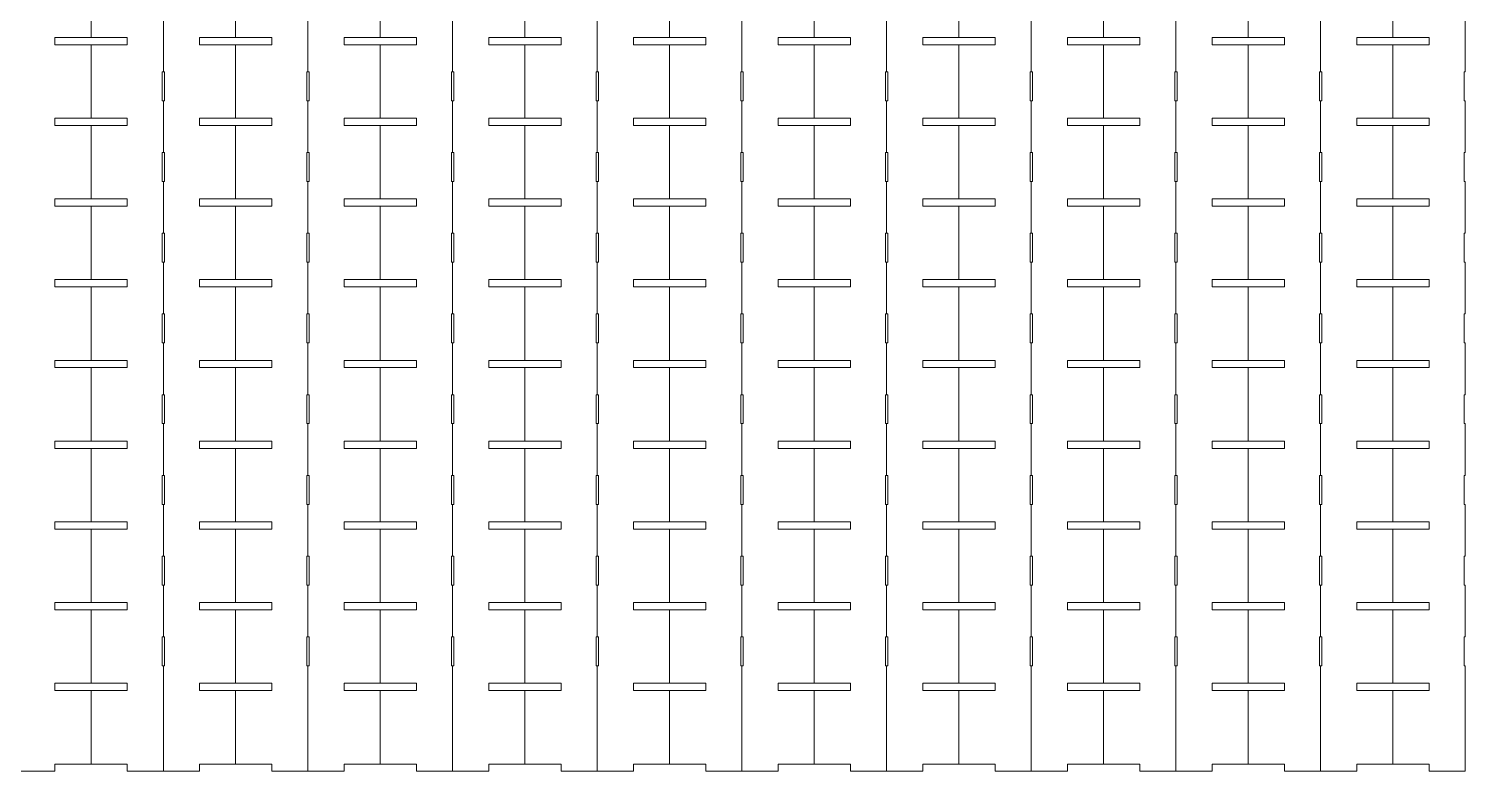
# Model space of a CAD drawing. Header units: millimetres. Extents: x 530 to 1730, y -624 to 12.
# Drawn here: x 1134 to 1730, y -624 to -316 of the extents above; entities that cross this region are included whole.
import ezdxf

# ---------------------------------------------------------------- set-up
doc = ezdxf.new("R2010")
doc.units = ezdxf.units.MM

msp = doc.modelspace()

# ---------------------------------------------------------------- linework, layer by layer
at = {"color": 7, "linetype": 'Continuous', "lineweight": 15}
for p, q in [((1159.71, -319.82), (1159.71, -289.32)), ((1219.71, -319.82), (1219.71, -289.32)), ((1279.71, -319.82), (1279.71, -289.32)), ((1339.71, -319.82), (1339.71, -289.32)), ((1399.71, -319.82), (1399.71, -289.32)), ((1459.71, -319.82), (1459.71, -289.32)), ((1519.71, -319.82), (1519.71, -289.32)), ((1579.71, -319.82), (1579.71, -289.32)), ((1639.71, -319.82), (1639.71, -289.32)), ((1699.71, -319.82), (1699.71, -289.32)), ((1189.71, -334.07), (1189.71, -312.57)), ((1249.71, -312.57), (1249.71, -334.07)), ((1309.71, -312.57), (1309.71, -334.07)), ((1369.71, -312.57), (1369.71, -334.07)), ((1429.71, -334.07), (1429.71, -312.57)), ((1489.71, -312.57), (1489.71, -334.07)), ((1549.71, -334.07), (1549.71, -312.57)), ((1609.71, -312.57), (1609.71, -334.07)), ((1669.71, -334.07), (1669.71, -312.57)), ((1729.71, -312.57), (1729.71, -334.07)), ((1144.71, -322.82), (1144.71, -319.82)), ((1144.71, -319.82), (1174.71, -319.82)), ((1174.71, -319.82), (1174.71, -322.82)), ((1204.71, -319.82), (1204.71, -322.82)), ((1234.71, -319.82), (1204.71, -319.82)), ((1234.71, -322.82), (1234.71, -319.82)), ((1264.71, -322.82), (1264.71, -319.82)), ((1294.71, -319.82), (1264.71, -319.82)), ((1294.71, -322.82), (1294.71, -319.82)), ((1324.71, -322.82), (1324.71, -319.82)), ((1324.71, -319.82), (1354.71, -319.82)), ((1354.71, -322.82), (1354.71, -319.82)), ((1384.71, -322.82), (1384.71, -319.82)), ((1384.71, -319.82), (1414.71, -319.82)), ((1414.71, -319.82), (1414.71, -322.82)), ((1444.71, -319.82), (1444.71, -322.82)), ((1474.71, -319.82), (1444.71, -319.82)), ((1474.71, -322.82), (1474.71, -319.82)), ((1504.71, -322.82), (1504.71, -319.82)), ((1504.71, -319.82), (1534.71, -319.82)), ((1534.71, -319.82), (1534.71, -322.82)), ((1564.71, -319.82), (1564.71, -322.82)), ((1594.71, -319.82), (1564.71, -319.82)), ((1594.71, -322.82), (1594.71, -319.82)), ((1624.71, -322.82), (1624.71, -319.82)), ((1624.71, -319.82), (1654.71, -319.82)), ((1654.71, -319.82), (1654.71, -322.82)), ((1684.71, -319.82), (1684.71, -322.82)), ((1714.71, -319.82), (1684.71, -319.82)), ((1714.71, -322.82), (1714.71, -319.82)), ((1174.71, -322.82), (1144.71, -322.82)), ((1159.71, -353.32), (1159.71, -322.82)), ((1204.71, -322.82), (1234.71, -322.82)), ((1219.71, -353.32), (1219.71, -322.82)), ((1294.71, -322.82), (1264.71, -322.82)), ((1279.71, -353.32), (1279.71, -322.82)), ((1324.71, -322.82), (1354.71, -322.82)), ((1339.71, -353.32), (1339.71, -322.82)), ((1414.71, -322.82), (1384.71, -322.82)), ((1399.71, -353.32), (1399.71, -322.82)), ((1444.71, -322.82), (1474.71, -322.82)), ((1459.71, -353.32), (1459.71, -322.82)), ((1534.71, -322.82), (1504.71, -322.82)), ((1519.71, -353.32), (1519.71, -322.82)), ((1564.71, -322.82), (1594.71, -322.82)), ((1579.71, -353.32), (1579.71, -322.82)), ((1654.71, -322.82), (1624.71, -322.82)), ((1639.71, -353.32), (1639.71, -322.82)), ((1684.71, -322.82), (1714.71, -322.82)), ((1699.71, -353.32), (1699.71, -322.82)), ((1189.21, -346.07), (1189.21, -334.07)), ((1189.21, -334.07), (1190.21, -334.07)), ((1190.21, -346.07), (1190.21, -334.07)), ((1249.21, -334.07), (1249.21, -346.07)), ((1249.21, -334.07), (1250.21, -334.07)), ((1250.21, -334.07), (1250.21, -346.07)), ((1309.21, -334.07), (1309.21, -346.07)), ((1309.21, -334.07), (1310.21, -334.07)), ((1310.21, -334.07), (1310.21, -346.07)), ((1369.21, -334.07), (1369.21, -346.07)), ((1369.21, -334.07), (1370.21, -334.07)), ((1370.21, -334.07), (1370.21, -346.07)), ((1429.21, -346.07), (1429.21, -334.07)), ((1430.21, -334.07), (1429.21, -334.07)), ((1430.21, -346.07), (1430.21, -334.07)), ((1489.21, -334.07), (1489.21, -346.07)), ((1490.21, -334.07), (1489.21, -334.07)), ((1490.21, -334.07), (1490.21, -346.07)), ((1549.21, -346.07), (1549.21, -334.07)), ((1550.21, -334.07), (1549.21, -334.07)), ((1550.21, -346.07), (1550.21, -334.07)), ((1609.21, -334.07), (1609.21, -346.07)), ((1609.21, -334.07), (1610.21, -334.07)), ((1610.21, -334.07), (1610.21, -346.07)), ((1669.21, -346.07), (1669.21, -334.07)), ((1670.21, -334.07), (1669.21, -334.07)), ((1670.21, -346.07), (1670.21, -334.07)), ((1729.21, -334.07), (1729.21, -346.07)), ((1729.71, -334.07), (1729.21, -334.07)), ((1190.21, -346.07), (1189.21, -346.07)), ((1189.71, -367.57), (1189.71, -346.07)), ((1249.21, -346.07), (1250.21, -346.07)), ((1249.71, -346.07), (1249.71, -367.57)), ((1310.21, -346.07), (1309.21, -346.07)), ((1309.71, -346.07), (1309.71, -367.57)), ((1370.21, -346.07), (1369.21, -346.07)), ((1369.71, -346.07), (1369.71, -367.57)), ((1429.21, -346.07), (1430.21, -346.07)), ((1429.71, -367.57), (1429.71, -346.07)), ((1489.21, -346.07), (1490.21, -346.07)), ((1489.71, -346.07), (1489.71, -367.57)), ((1549.21, -346.07), (1550.21, -346.07)), ((1549.71, -367.57), (1549.71, -346.07)), ((1610.21, -346.07), (1609.21, -346.07)), ((1609.71, -346.07), (1609.71, -367.57)), ((1669.21, -346.07), (1670.21, -346.07)), ((1669.71, -367.57), (1669.71, -346.07)), ((1729.21, -346.07), (1729.71, -346.07)), ((1729.71, -346.07), (1729.71, -367.57)), ((1144.71, -356.32), (1144.71, -353.32)), ((1144.71, -353.32), (1174.71, -353.32)), ((1174.71, -356.32), (1144.71, -356.32)), ((1159.71, -356.32), (1159.71, -386.82)), ((1174.71, -353.32), (1174.71, -356.32)), ((1204.71, -353.32), (1204.71, -356.32)), ((1234.71, -353.32), (1204.71, -353.32)), ((1204.71, -356.32), (1234.71, -356.32)), ((1219.71, -356.32), (1219.71, -386.82)), ((1234.71, -356.32), (1234.71, -353.32)), ((1264.71, -356.32), (1264.71, -353.32)), ((1294.71, -353.32), (1264.71, -353.32)), ((1264.71, -356.32), (1294.71, -356.32)), ((1279.71, -386.82), (1279.71, -356.32)), ((1294.71, -356.32), (1294.71, -353.32)), ((1324.71, -356.32), (1324.71, -353.32)), ((1354.71, -353.32), (1324.71, -353.32)), ((1354.71, -356.32), (1324.71, -356.32)), ((1339.71, -386.82), (1339.71, -356.32)), ((1354.71, -356.32), (1354.71, -353.32)), ((1384.71, -356.32), (1384.71, -353.32)), ((1384.71, -353.32), (1414.71, -353.32)), ((1414.71, -356.32), (1384.71, -356.32)), ((1399.71, -356.32), (1399.71, -386.82)), ((1414.71, -353.32), (1414.71, -356.32)), ((1444.71, -353.32), (1444.71, -356.32)), ((1474.71, -353.32), (1444.71, -353.32)), ((1444.71, -356.32), (1474.71, -356.32)), ((1459.71, -356.32), (1459.71, -386.82)), ((1474.71, -356.32), (1474.71, -353.32)), ((1504.71, -356.32), (1504.71, -353.32)), ((1504.71, -353.32), (1534.71, -353.32)), ((1534.71, -356.32), (1504.71, -356.32)), ((1519.71, -356.32), (1519.71, -386.82)), ((1534.71, -353.32), (1534.71, -356.32)), ((1564.71, -353.32), (1564.71, -356.32)), ((1594.71, -353.32), (1564.71, -353.32)), ((1564.71, -356.32), (1594.71, -356.32)), ((1579.71, -356.32), (1579.71, -386.82)), ((1594.71, -356.32), (1594.71, -353.32)), ((1624.71, -356.32), (1624.71, -353.32)), ((1624.71, -353.32), (1654.71, -353.32)), ((1654.71, -356.32), (1624.71, -356.32)), ((1639.71, -356.32), (1639.71, -386.82)), ((1654.71, -353.32), (1654.71, -356.32)), ((1684.71, -353.32), (1684.71, -356.32)), ((1714.71, -353.32), (1684.71, -353.32)), ((1684.71, -356.32), (1714.71, -356.32)), ((1699.71, -356.32), (1699.71, -386.82)), ((1714.71, -356.32), (1714.71, -353.32)), ((1189.21, -379.57), (1189.21, -367.57)), ((1190.21, -367.57), (1189.21, -367.57)), ((1190.21, -379.57), (1190.21, -367.57)), ((1249.21, -367.57), (1249.21, -379.57)), ((1249.21, -367.57), (1250.21, -367.57)), ((1250.21, -367.57), (1250.21, -379.57)), ((1309.21, -367.57), (1309.21, -379.57)), ((1309.21, -367.57), (1310.21, -367.57)), ((1310.21, -367.57), (1310.21, -379.57)), ((1369.21, -367.57), (1369.21, -379.57)), ((1369.21, -367.57), (1370.21, -367.57)), ((1370.21, -367.57), (1370.21, -379.57)), ((1429.21, -379.57), (1429.21, -367.57)), ((1430.21, -367.57), (1429.21, -367.57)), ((1430.21, -379.57), (1430.21, -367.57)), ((1489.21, -367.57), (1489.21, -379.57)), ((1489.21, -367.57), (1490.21, -367.57)), ((1490.21, -367.57), (1490.21, -379.57)), ((1549.21, -379.57), (1549.21, -367.57)), ((1549.21, -367.57), (1550.21, -367.57)), ((1550.21, -379.57), (1550.21, -367.57)), ((1609.21, -367.57), (1609.21, -379.57)), ((1610.21, -367.57), (1609.21, -367.57)), ((1610.21, -367.57), (1610.21, -379.57)), ((1669.21, -379.57), (1669.21, -367.57)), ((1669.21, -367.57), (1670.21, -367.57)), ((1670.21, -379.57), (1670.21, -367.57)), ((1729.21, -367.57), (1729.21, -379.57)), ((1729.71, -367.57), (1729.21, -367.57)), ((1189.21, -379.57), (1190.21, -379.57)), ((1189.71, -401.07), (1189.71, -379.57)), ((1250.21, -379.57), (1249.21, -379.57)), ((1249.71, -379.57), (1249.71, -401.07)), ((1310.21, -379.57), (1309.21, -379.57)), ((1309.71, -379.57), (1309.71, -401.07)), ((1370.21, -379.57), (1369.21, -379.57)), ((1369.71, -379.57), (1369.71, -401.07)), ((1430.21, -379.57), (1429.21, -379.57)), ((1429.71, -401.07), (1429.71, -379.57)), ((1490.21, -379.57), (1489.21, -379.57)), ((1489.71, -379.57), (1489.71, -401.07)), ((1549.21, -379.57), (1550.21, -379.57)), ((1549.71, -401.07), (1549.71, -379.57)), ((1610.21, -379.57), (1609.21, -379.57)), ((1609.71, -379.57), (1609.71, -401.07)), ((1669.21, -379.57), (1670.21, -379.57)), ((1669.71, -401.07), (1669.71, -379.57)), ((1729.21, -379.57), (1729.71, -379.57)), ((1729.71, -379.57), (1729.71, -401.07)), ((1144.71, -389.82), (1144.71, -386.82)), ((1144.71, -386.82), (1174.71, -386.82)), ((1174.71, -386.82), (1174.71, -389.82)), ((1204.71, -386.82), (1204.71, -389.82)), ((1234.71, -386.82), (1204.71, -386.82)), ((1234.71, -389.82), (1234.71, -386.82)), ((1264.71, -389.82), (1264.71, -386.82)), ((1264.71, -386.82), (1294.71, -386.82)), ((1294.71, -389.82), (1294.71, -386.82)), ((1324.71, -389.82), (1324.71, -386.82)), ((1354.71, -386.82), (1324.71, -386.82)), ((1354.71, -389.82), (1354.71, -386.82)), ((1384.71, -389.82), (1384.71, -386.82)), ((1384.71, -386.82), (1414.71, -386.82)), ((1414.71, -386.82), (1414.71, -389.82)), ((1444.71, -386.82), (1444.71, -389.82)), ((1474.71, -386.82), (1444.71, -386.82)), ((1474.71, -389.82), (1474.71, -386.82)), ((1504.71, -389.82), (1504.71, -386.82)), ((1504.71, -386.82), (1534.71, -386.82)), ((1534.71, -386.82), (1534.71, -389.82)), ((1564.71, -386.82), (1564.71, -389.82)), ((1594.71, -386.82), (1564.71, -386.82)), ((1594.71, -389.82), (1594.71, -386.82)), ((1624.71, -389.82), (1624.71, -386.82)), ((1624.71, -386.82), (1654.71, -386.82)), ((1654.71, -386.82), (1654.71, -389.82)), ((1684.71, -386.82), (1684.71, -389.82)), ((1714.71, -386.82), (1684.71, -386.82)), ((1714.71, -389.82), (1714.71, -386.82)), ((1174.71, -389.82), (1144.71, -389.82)), ((1159.71, -420.32), (1159.71, -389.82)), ((1204.71, -389.82), (1234.71, -389.82)), ((1219.71, -420.32), (1219.71, -389.82)), ((1264.71, -389.82), (1294.71, -389.82)), ((1279.71, -420.32), (1279.71, -389.82)), ((1354.71, -389.82), (1324.71, -389.82)), ((1339.71, -420.32), (1339.71, -389.82)), ((1414.71, -389.82), (1384.71, -389.82)), ((1399.71, -420.32), (1399.71, -389.82)), ((1444.71, -389.82), (1474.71, -389.82)), ((1459.71, -420.32), (1459.71, -389.82)), ((1534.71, -389.82), (1504.71, -389.82)), ((1519.71, -420.32), (1519.71, -389.82)), ((1564.71, -389.82), (1594.71, -389.82)), ((1579.71, -420.32), (1579.71, -389.82)), ((1654.71, -389.82), (1624.71, -389.82)), ((1639.71, -420.32), (1639.71, -389.82)), ((1684.71, -389.82), (1714.71, -389.82)), ((1699.71, -420.32), (1699.71, -389.82)), ((1189.21, -413.07), (1189.21, -401.07)), ((1190.21, -401.07), (1189.21, -401.07)), ((1190.21, -413.07), (1190.21, -401.07)), ((1249.21, -401.07), (1249.21, -413.07)), ((1250.21, -401.07), (1249.21, -401.07)), ((1250.21, -401.07), (1250.21, -413.07)), ((1309.21, -401.07), (1309.21, -413.07)), ((1310.21, -401.07), (1309.21, -401.07)), ((1310.21, -401.07), (1310.21, -413.07)), ((1369.21, -401.07), (1369.21, -413.07)), ((1369.21, -401.07), (1370.21, -401.07)), ((1370.21, -401.07), (1370.21, -413.07)), ((1429.21, -413.07), (1429.21, -401.07)), ((1430.21, -401.07), (1429.21, -401.07)), ((1430.21, -413.07), (1430.21, -401.07)), ((1489.21, -401.07), (1489.21, -413.07)), ((1490.21, -401.07), (1489.21, -401.07)), ((1490.21, -401.07), (1490.21, -413.07)), ((1549.21, -413.07), (1549.21, -401.07)), ((1549.21, -401.07), (1550.21, -401.07)), ((1550.21, -413.07), (1550.21, -401.07)), ((1609.21, -401.07), (1609.21, -413.07)), ((1610.21, -401.07), (1609.21, -401.07)), ((1610.21, -401.07), (1610.21, -413.07)), ((1669.21, -413.07), (1669.21, -401.07)), ((1670.21, -401.07), (1669.21, -401.07)), ((1670.21, -413.07), (1670.21, -401.07)), ((1729.21, -401.07), (1729.21, -413.07)), ((1729.71, -401.07), (1729.21, -401.07)), ((1189.21, -413.07), (1190.21, -413.07)), ((1189.71, -434.57), (1189.71, -413.07)), ((1250.21, -413.07), (1249.21, -413.07)), ((1249.71, -413.07), (1249.71, -434.57)), ((1309.21, -413.07), (1310.21, -413.07)), ((1309.71, -413.07), (1309.71, -434.57)), ((1370.21, -413.07), (1369.21, -413.07)), ((1369.71, -413.07), (1369.71, -434.57)), ((1429.21, -413.07), (1430.21, -413.07)), ((1429.71, -434.57), (1429.71, -413.07)), ((1490.21, -413.07), (1489.21, -413.07)), ((1489.71, -413.07), (1489.71, -434.57)), ((1549.21, -413.07), (1550.21, -413.07)), ((1549.71, -434.57), (1549.71, -413.07)), ((1610.21, -413.07), (1609.21, -413.07)), ((1609.71, -413.07), (1609.71, -434.57)), ((1669.21, -413.07), (1670.21, -413.07)), ((1669.71, -434.57), (1669.71, -413.07)), ((1729.21, -413.07), (1729.71, -413.07)), ((1729.71, -413.07), (1729.71, -434.57)), ((1144.71, -423.32), (1144.71, -420.32)), ((1144.71, -420.32), (1174.71, -420.32)), ((1174.71, -420.32), (1174.71, -423.32)), ((1204.71, -420.32), (1204.71, -423.32)), ((1234.71, -420.32), (1204.71, -420.32)), ((1234.71, -423.32), (1234.71, -420.32)), ((1264.71, -423.32), (1264.71, -420.32)), ((1264.71, -420.32), (1294.71, -420.32)), ((1294.71, -423.32), (1294.71, -420.32)), ((1324.71, -423.32), (1324.71, -420.32)), ((1354.71, -420.32), (1324.71, -420.32)), ((1354.71, -423.32), (1354.71, -420.32)), ((1384.71, -423.32), (1384.71, -420.32)), ((1384.71, -420.32), (1414.71, -420.32)), ((1414.71, -420.32), (1414.71, -423.32)), ((1444.71, -420.32), (1444.71, -423.32)), ((1474.71, -420.32), (1444.71, -420.32)), ((1474.71, -423.32), (1474.71, -420.32)), ((1504.71, -423.32), (1504.71, -420.32)), ((1504.71, -420.32), (1534.71, -420.32)), ((1534.71, -420.32), (1534.71, -423.32)), ((1564.71, -420.32), (1564.71, -423.32)), ((1594.71, -420.32), (1564.71, -420.32)), ((1594.71, -423.32), (1594.71, -420.32)), ((1624.71, -423.32), (1624.71, -420.32)), ((1624.71, -420.32), (1654.71, -420.32)), ((1654.71, -420.32), (1654.71, -423.32)), ((1684.71, -420.32), (1684.71, -423.32)), ((1714.71, -420.32), (1684.71, -420.32)), ((1714.71, -423.32), (1714.71, -420.32)), ((1174.71, -423.32), (1144.71, -423.32)), ((1159.71, -453.82), (1159.71, -423.32)), ((1204.71, -423.32), (1234.71, -423.32)), ((1219.71, -453.82), (1219.71, -423.32)), ((1264.71, -423.32), (1294.71, -423.32)), ((1279.71, -453.82), (1279.71, -423.32)), ((1324.71, -423.32), (1354.71, -423.32)), ((1339.71, -453.82), (1339.71, -423.32)), ((1414.71, -423.32), (1384.71, -423.32)), ((1399.71, -453.82), (1399.71, -423.32)), ((1444.71, -423.32), (1474.71, -423.32)), ((1459.71, -453.82), (1459.71, -423.32)), ((1534.71, -423.32), (1504.71, -423.32)), ((1519.71, -453.82), (1519.71, -423.32)), ((1564.71, -423.32), (1594.71, -423.32)), ((1579.71, -453.82), (1579.71, -423.32)), ((1654.71, -423.32), (1624.71, -423.32)), ((1639.71, -453.82), (1639.71, -423.32)), ((1684.71, -423.32), (1714.71, -423.32)), ((1699.71, -453.82), (1699.71, -423.32)), ((1189.21, -446.57), (1189.21, -434.57)), ((1190.21, -434.57), (1189.21, -434.57)), ((1190.21, -446.57), (1190.21, -434.57)), ((1249.21, -434.57), (1249.21, -446.57)), ((1250.21, -434.57), (1249.21, -434.57)), ((1250.21, -434.57), (1250.21, -446.57)), ((1309.21, -434.57), (1309.21, -446.57)), ((1309.21, -434.57), (1310.21, -434.57)), ((1310.21, -434.57), (1310.21, -446.57)), ((1369.21, -434.57), (1369.21, -446.57)), ((1370.21, -434.57), (1369.21, -434.57)), ((1370.21, -434.57), (1370.21, -446.57)), ((1429.21, -446.57), (1429.21, -434.57)), ((1430.21, -434.57), (1429.21, -434.57)), ((1430.21, -446.57), (1430.21, -434.57)), ((1489.21, -434.57), (1489.21, -446.57)), ((1489.21, -434.57), (1490.21, -434.57)), ((1490.21, -434.57), (1490.21, -446.57)), ((1549.21, -446.57), (1549.21, -434.57)), ((1550.21, -434.57), (1549.21, -434.57)), ((1550.21, -446.57), (1550.21, -434.57)), ((1609.21, -434.57), (1609.21, -446.57)), ((1610.21, -434.57), (1609.21, -434.57)), ((1610.21, -434.57), (1610.21, -446.57)), ((1669.21, -446.57), (1669.21, -434.57)), ((1670.21, -434.57), (1669.21, -434.57)), ((1670.21, -446.57), (1670.21, -434.57)), ((1729.21, -434.57), (1729.21, -446.57)), ((1729.71, -434.57), (1729.21, -434.57)), ((1190.21, -446.57), (1189.21, -446.57)), ((1189.71, -468.07), (1189.71, -446.57)), ((1249.21, -446.57), (1250.21, -446.57)), ((1249.71, -446.57), (1249.71, -468.07)), ((1310.21, -446.57), (1309.21, -446.57)), ((1309.71, -446.57), (1309.71, -468.07)), ((1369.21, -446.57), (1370.21, -446.57)), ((1369.71, -446.57), (1369.71, -468.07)), ((1429.21, -446.57), (1430.21, -446.57)), ((1429.71, -468.07), (1429.71, -446.57)), ((1490.21, -446.57), (1489.21, -446.57)), ((1489.71, -446.57), (1489.71, -468.07)), ((1549.21, -446.57), (1550.21, -446.57)), ((1549.71, -468.07), (1549.71, -446.57)), ((1610.21, -446.57), (1609.21, -446.57)), ((1609.71, -446.57), (1609.71, -468.07)), ((1670.21, -446.57), (1669.21, -446.57)), ((1669.71, -468.07), (1669.71, -446.57)), ((1729.21, -446.57), (1729.71, -446.57)), ((1729.71, -446.57), (1729.71, -468.07)), ((1144.71, -456.82), (1144.71, -453.82)), ((1144.71, -453.82), (1174.71, -453.82)), ((1174.71, -456.82), (1144.71, -456.82)), ((1159.71, -487.32), (1159.71, -456.82)), ((1174.71, -453.82), (1174.71, -456.82)), ((1204.71, -453.82), (1204.71, -456.82)), ((1234.71, -453.82), (1204.71, -453.82)), ((1204.71, -456.82), (1234.71, -456.82)), ((1219.71, -487.32), (1219.71, -456.82)), ((1234.71, -456.82), (1234.71, -453.82)), ((1264.71, -456.82), (1264.71, -453.82)), ((1294.71, -453.82), (1264.71, -453.82)), ((1264.71, -456.82), (1294.71, -456.82)), ((1279.71, -487.32), (1279.71, -456.82)), ((1294.71, -456.82), (1294.71, -453.82)), ((1324.71, -456.82), (1324.71, -453.82)), ((1324.71, -453.82), (1354.71, -453.82)), ((1324.71, -456.82), (1354.71, -456.82)), ((1339.71, -487.32), (1339.71, -456.82)), ((1354.71, -456.82), (1354.71, -453.82)), ((1384.71, -456.82), (1384.71, -453.82)), ((1384.71, -453.82), (1414.71, -453.82)), ((1414.71, -456.82), (1384.71, -456.82)), ((1399.71, -487.32), (1399.71, -456.82)), ((1414.71, -453.82), (1414.71, -456.82)), ((1444.71, -453.82), (1444.71, -456.82)), ((1474.71, -453.82), (1444.71, -453.82)), ((1444.71, -456.82), (1474.71, -456.82)), ((1459.71, -487.32), (1459.71, -456.82)), ((1474.71, -456.82), (1474.71, -453.82)), ((1504.71, -456.82), (1504.71, -453.82)), ((1504.71, -453.82), (1534.71, -453.82)), ((1534.71, -456.82), (1504.71, -456.82)), ((1519.71, -487.32), (1519.71, -456.82)), ((1534.71, -453.82), (1534.71, -456.82)), ((1564.71, -453.82), (1564.71, -456.82)), ((1594.71, -453.82), (1564.71, -453.82)), ((1564.71, -456.82), (1594.71, -456.82)), ((1579.71, -487.32), (1579.71, -456.82)), ((1594.71, -456.82), (1594.71, -453.82)), ((1624.71, -456.82), (1624.71, -453.82)), ((1624.71, -453.82), (1654.71, -453.82)), ((1654.71, -456.82), (1624.71, -456.82)), ((1639.71, -487.32), (1639.71, -456.82)), ((1654.71, -453.82), (1654.71, -456.82)), ((1684.71, -453.82), (1684.71, -456.82)), ((1714.71, -453.82), (1684.71, -453.82)), ((1684.71, -456.82), (1714.71, -456.82)), ((1699.71, -487.32), (1699.71, -456.82)), ((1714.71, -456.82), (1714.71, -453.82)), ((1189.21, -480.07), (1189.21, -468.07)), ((1189.21, -468.07), (1190.21, -468.07)), ((1190.21, -480.07), (1190.21, -468.07)), ((1249.21, -468.07), (1249.21, -480.07)), ((1249.21, -468.07), (1250.21, -468.07)), ((1250.21, -468.07), (1250.21, -480.07)), ((1309.21, -468.07), (1309.21, -480.07)), ((1309.21, -468.07), (1310.21, -468.07)), ((1310.21, -468.07), (1310.21, -480.07)), ((1369.21, -468.07), (1369.21, -480.07)), ((1369.21, -468.07), (1370.21, -468.07)), ((1370.21, -468.07), (1370.21, -480.07)), ((1429.21, -480.07), (1429.21, -468.07)), ((1430.21, -468.07), (1429.21, -468.07)), ((1430.21, -480.07), (1430.21, -468.07)), ((1489.21, -468.07), (1489.21, -480.07)), ((1490.21, -468.07), (1489.21, -468.07)), ((1490.21, -468.07), (1490.21, -480.07)), ((1549.21, -480.07), (1549.21, -468.07)), ((1550.21, -468.07), (1549.21, -468.07)), ((1550.21, -480.07), (1550.21, -468.07)), ((1609.21, -468.07), (1609.21, -480.07)), ((1610.21, -468.07), (1609.21, -468.07)), ((1610.21, -468.07), (1610.21, -480.07)), ((1669.21, -480.07), (1669.21, -468.07)), ((1670.21, -468.07), (1669.21, -468.07)), ((1670.21, -480.07), (1670.21, -468.07)), ((1729.21, -468.07), (1729.21, -480.07)), ((1729.71, -468.07), (1729.21, -468.07)), ((1190.21, -480.07), (1189.21, -480.07)), ((1189.71, -501.57), (1189.71, -480.07)), ((1250.21, -480.07), (1249.21, -480.07)), ((1249.71, -480.07), (1249.71, -501.57)), ((1310.21, -480.07), (1309.21, -480.07)), ((1309.71, -480.07), (1309.71, -501.57)), ((1369.21, -480.07), (1370.21, -480.07)), ((1369.71, -480.07), (1369.71, -501.57)), ((1429.21, -480.07), (1430.21, -480.07)), ((1429.71, -501.57), (1429.71, -480.07)), ((1490.21, -480.07), (1489.21, -480.07)), ((1489.71, -480.07), (1489.71, -501.57)), ((1549.21, -480.07), (1550.21, -480.07)), ((1549.71, -501.57), (1549.71, -480.07)), ((1609.21, -480.07), (1610.21, -480.07)), ((1609.71, -480.07), (1609.71, -501.57)), ((1669.21, -480.07), (1670.21, -480.07)), ((1669.71, -501.57), (1669.71, -480.07)), ((1729.21, -480.07), (1729.71, -480.07)), ((1729.71, -480.07), (1729.71, -501.57)), ((1144.71, -490.32), (1144.71, -487.32)), ((1144.71, -487.32), (1174.71, -487.32)), ((1174.71, -487.32), (1174.71, -490.32)), ((1204.71, -487.32), (1204.71, -490.32)), ((1234.71, -487.32), (1204.71, -487.32)), ((1234.71, -490.32), (1234.71, -487.32)), ((1264.71, -490.32), (1264.71, -487.32)), ((1264.71, -487.32), (1294.71, -487.32)), ((1294.71, -490.32), (1294.71, -487.32)), ((1324.71, -490.32), (1324.71, -487.32)), ((1354.71, -487.32), (1324.71, -487.32)), ((1354.71, -490.32), (1354.71, -487.32)), ((1384.71, -490.32), (1384.71, -487.32)), ((1384.71, -487.32), (1414.71, -487.32)), ((1414.71, -487.32), (1414.71, -490.32)), ((1444.71, -487.32), (1444.71, -490.32)), ((1474.71, -487.32), (1444.71, -487.32)), ((1474.71, -490.32), (1474.71, -487.32)), ((1504.71, -490.32), (1504.71, -487.32)), ((1504.71, -487.32), (1534.71, -487.32)), ((1534.71, -487.32), (1534.71, -490.32)), ((1564.71, -487.32), (1564.71, -490.32)), ((1594.71, -487.32), (1564.71, -487.32)), ((1594.71, -490.32), (1594.71, -487.32)), ((1624.71, -490.32), (1624.71, -487.32)), ((1624.71, -487.32), (1654.71, -487.32)), ((1654.71, -487.32), (1654.71, -490.32)), ((1684.71, -487.32), (1684.71, -490.32)), ((1714.71, -487.32), (1684.71, -487.32)), ((1714.71, -490.32), (1714.71, -487.32)), ((1174.71, -490.32), (1144.71, -490.32)), ((1159.71, -520.82), (1159.71, -490.32)), ((1204.71, -490.32), (1234.71, -490.32)), ((1219.71, -520.82), (1219.71, -490.32)), ((1264.71, -490.32), (1294.71, -490.32)), ((1279.71, -520.82), (1279.71, -490.32)), ((1354.71, -490.32), (1324.71, -490.32)), ((1339.71, -520.82), (1339.71, -490.32)), ((1414.71, -490.32), (1384.71, -490.32)), ((1399.71, -520.82), (1399.71, -490.32)), ((1444.71, -490.32), (1474.71, -490.32)), ((1459.71, -520.82), (1459.71, -490.32)), ((1534.71, -490.32), (1504.71, -490.32)), ((1519.71, -520.82), (1519.71, -490.32)), ((1564.71, -490.32), (1594.71, -490.32)), ((1579.71, -520.82), (1579.71, -490.32)), ((1654.71, -490.32), (1624.71, -490.32)), ((1639.71, -520.82), (1639.71, -490.32)), ((1684.71, -490.32), (1714.71, -490.32)), ((1699.71, -520.82), (1699.71, -490.32)), ((1189.21, -513.57), (1189.21, -501.57)), ((1189.21, -501.57), (1190.21, -501.57)), ((1190.21, -513.57), (1190.21, -501.57)), ((1249.21, -501.57), (1249.21, -513.57)), ((1250.21, -501.57), (1249.21, -501.57)), ((1250.21, -501.57), (1250.21, -513.57)), ((1309.21, -501.57), (1309.21, -513.57)), ((1309.21, -501.57), (1310.21, -501.57)), ((1310.21, -501.57), (1310.21, -513.57)), ((1369.21, -501.57), (1369.21, -513.57)), ((1369.21, -501.57), (1370.21, -501.57)), ((1370.21, -501.57), (1370.21, -513.57)), ((1429.21, -513.57), (1429.21, -501.57)), ((1430.21, -501.57), (1429.21, -501.57)), ((1430.21, -513.57), (1430.21, -501.57)), ((1489.21, -501.57), (1489.21, -513.57)), ((1489.21, -501.57), (1490.21, -501.57)), ((1490.21, -501.57), (1490.21, -513.57)), ((1549.21, -513.57), (1549.21, -501.57)), ((1549.21, -501.57), (1550.21, -501.57)), ((1550.21, -513.57), (1550.21, -501.57)), ((1609.21, -501.57), (1609.21, -513.57)), ((1610.21, -501.57), (1609.21, -501.57)), ((1610.21, -501.57), (1610.21, -513.57)), ((1669.21, -513.57), (1669.21, -501.57)), ((1669.21, -501.57), (1670.21, -501.57)), ((1670.21, -513.57), (1670.21, -501.57)), ((1729.21, -501.57), (1729.21, -513.57)), ((1729.71, -501.57), (1729.21, -501.57)), ((1189.21, -513.57), (1190.21, -513.57)), ((1189.71, -535.07), (1189.71, -513.57)), ((1250.21, -513.57), (1249.21, -513.57)), ((1249.71, -513.57), (1249.71, -535.07)), ((1310.21, -513.57), (1309.21, -513.57)), ((1309.71, -513.57), (1309.71, -535.07)), ((1370.21, -513.57), (1369.21, -513.57)), ((1369.71, -513.57), (1369.71, -535.07)), ((1429.21, -513.57), (1430.21, -513.57)), ((1429.71, -535.07), (1429.71, -513.57)), ((1489.21, -513.57), (1490.21, -513.57)), ((1489.71, -513.57), (1489.71, -535.07)), ((1549.21, -513.57), (1550.21, -513.57)), ((1549.71, -535.07), (1549.71, -513.57)), ((1610.21, -513.57), (1609.21, -513.57)), ((1609.71, -513.57), (1609.71, -535.07)), ((1669.21, -513.57), (1670.21, -513.57)), ((1669.71, -535.07), (1669.71, -513.57)), ((1729.21, -513.57), (1729.71, -513.57)), ((1729.71, -513.57), (1729.71, -535.07)), ((1144.71, -523.82), (1144.71, -520.82)), ((1144.71, -520.82), (1174.71, -520.82)), ((1174.71, -523.82), (1144.71, -523.82)), ((1159.71, -523.82), (1159.71, -554.32)), ((1174.71, -520.82), (1174.71, -523.82)), ((1204.71, -520.82), (1204.71, -523.82)), ((1234.71, -520.82), (1204.71, -520.82)), ((1204.71, -523.82), (1234.71, -523.82)), ((1219.71, -523.82), (1219.71, -554.32)), ((1234.71, -523.82), (1234.71, -520.82)), ((1264.71, -523.82), (1264.71, -520.82)), ((1264.71, -520.82), (1294.71, -520.82)), ((1294.71, -523.82), (1264.71, -523.82)), ((1279.71, -554.32), (1279.71, -523.82)), ((1294.71, -523.82), (1294.71, -520.82)), ((1324.71, -523.82), (1324.71, -520.82)), ((1354.71, -520.82), (1324.71, -520.82)), ((1324.71, -523.82), (1354.71, -523.82)), ((1339.71, -554.32), (1339.71, -523.82)), ((1354.71, -523.82), (1354.71, -520.82)), ((1384.71, -523.82), (1384.71, -520.82)), ((1384.71, -520.82), (1414.71, -520.82)), ((1414.71, -523.82), (1384.71, -523.82)), ((1399.71, -523.82), (1399.71, -554.32)), ((1414.71, -520.82), (1414.71, -523.82)), ((1444.71, -520.82), (1444.71, -523.82)), ((1474.71, -520.82), (1444.71, -520.82)), ((1444.71, -523.82), (1474.71, -523.82)), ((1459.71, -523.82), (1459.71, -554.32)), ((1474.71, -523.82), (1474.71, -520.82)), ((1504.71, -523.82), (1504.71, -520.82)), ((1504.71, -520.82), (1534.71, -520.82)), ((1534.71, -523.82), (1504.71, -523.82)), ((1519.71, -523.82), (1519.71, -554.32)), ((1534.71, -520.82), (1534.71, -523.82)), ((1564.71, -520.82), (1564.71, -523.82)), ((1594.71, -520.82), (1564.71, -520.82)), ((1564.71, -523.82), (1594.71, -523.82)), ((1579.71, -523.82), (1579.71, -554.32)), ((1594.71, -523.82), (1594.71, -520.82)), ((1624.71, -523.82), (1624.71, -520.82)), ((1624.71, -520.82), (1654.71, -520.82)), ((1654.71, -523.82), (1624.71, -523.82)), ((1639.71, -523.82), (1639.71, -554.32)), ((1654.71, -520.82), (1654.71, -523.82)), ((1684.71, -520.82), (1684.71, -523.82)), ((1714.71, -520.82), (1684.71, -520.82)), ((1684.71, -523.82), (1714.71, -523.82)), ((1699.71, -523.82), (1699.71, -554.32)), ((1714.71, -523.82), (1714.71, -520.82)), ((1189.21, -547.07), (1189.21, -535.07)), ((1190.21, -535.07), (1189.21, -535.07)), ((1190.21, -547.07), (1190.21, -535.07)), ((1249.21, -535.07), (1249.21, -547.07)), ((1249.21, -535.07), (1250.21, -535.07)), ((1250.21, -535.07), (1250.21, -547.07)), ((1309.21, -535.07), (1309.21, -547.07)), ((1309.21, -535.07), (1310.21, -535.07)), ((1310.21, -535.07), (1310.21, -547.07)), ((1369.21, -535.07), (1369.21, -547.07)), ((1369.21, -535.07), (1370.21, -535.07)), ((1370.21, -535.07), (1370.21, -547.07)), ((1429.21, -547.07), (1429.21, -535.07)), ((1430.21, -535.07), (1429.21, -535.07)), ((1430.21, -547.07), (1430.21, -535.07)), ((1489.21, -535.07), (1489.21, -547.07)), ((1489.21, -535.07), (1490.21, -535.07)), ((1490.21, -535.07), (1490.21, -547.07)), ((1549.21, -547.07), (1549.21, -535.07)), ((1550.21, -535.07), (1549.21, -535.07)), ((1550.21, -547.07), (1550.21, -535.07)), ((1609.21, -535.07), (1609.21, -547.07)), ((1610.21, -535.07), (1609.21, -535.07)), ((1610.21, -535.07), (1610.21, -547.07)), ((1669.21, -547.07), (1669.21, -535.07)), ((1670.21, -535.07), (1669.21, -535.07)), ((1670.21, -547.07), (1670.21, -535.07)), ((1729.21, -535.07), (1729.21, -547.07)), ((1729.71, -535.07), (1729.21, -535.07)), ((1189.21, -547.07), (1190.21, -547.07)), ((1189.71, -568.57), (1189.71, -547.07)), ((1249.21, -547.07), (1250.21, -547.07)), ((1249.71, -547.07), (1249.71, -568.57)), ((1309.21, -547.07), (1310.21, -547.07)), ((1309.71, -547.07), (1309.71, -568.57)), ((1370.21, -547.07), (1369.21, -547.07)), ((1369.71, -547.07), (1369.71, -568.57)), ((1429.21, -547.07), (1430.21, -547.07)), ((1429.71, -568.57), (1429.71, -547.07)), ((1490.21, -547.07), (1489.21, -547.07)), ((1489.71, -547.07), (1489.71, -568.57)), ((1549.21, -547.07), (1550.21, -547.07)), ((1549.71, -568.57), (1549.71, -547.07)), ((1609.21, -547.07), (1610.21, -547.07)), ((1609.71, -547.07), (1609.71, -568.57)), ((1669.21, -547.07), (1670.21, -547.07)), ((1669.71, -568.57), (1669.71, -547.07)), ((1729.21, -547.07), (1729.71, -547.07)), ((1729.71, -547.07), (1729.71, -568.57)), ((1144.71, -557.32), (1144.71, -554.32)), ((1144.71, -554.32), (1174.71, -554.32)), ((1174.71, -557.32), (1144.71, -557.32)), ((1159.71, -587.82), (1159.71, -557.32)), ((1174.71, -554.32), (1174.71, -557.32)), ((1204.71, -554.32), (1204.71, -557.32)), ((1234.71, -554.32), (1204.71, -554.32)), ((1204.71, -557.32), (1234.71, -557.32)), ((1219.71, -587.82), (1219.71, -557.32)), ((1234.71, -557.32), (1234.71, -554.32)), ((1264.71, -557.32), (1264.71, -554.32)), ((1294.71, -554.32), (1264.71, -554.32)), ((1264.71, -557.32), (1294.71, -557.32)), ((1279.71, -587.82), (1279.71, -557.32)), ((1294.71, -557.32), (1294.71, -554.32)), ((1324.71, -557.32), (1324.71, -554.32)), ((1324.71, -554.32), (1354.71, -554.32)), ((1324.71, -557.32), (1354.71, -557.32)), ((1339.71, -587.82), (1339.71, -557.32)), ((1354.71, -557.32), (1354.71, -554.32)), ((1384.71, -557.32), (1384.71, -554.32)), ((1384.71, -554.32), (1414.71, -554.32)), ((1414.71, -557.32), (1384.71, -557.32)), ((1399.71, -587.82), (1399.71, -557.32)), ((1414.71, -554.32), (1414.71, -557.32)), ((1444.71, -554.32), (1444.71, -557.32)), ((1474.71, -554.32), (1444.71, -554.32)), ((1444.71, -557.32), (1474.71, -557.32)), ((1459.71, -587.82), (1459.71, -557.32)), ((1474.71, -557.32), (1474.71, -554.32)), ((1504.71, -557.32), (1504.71, -554.32)), ((1504.71, -554.32), (1534.71, -554.32)), ((1534.71, -557.32), (1504.71, -557.32)), ((1519.71, -587.82), (1519.71, -557.32)), ((1534.71, -554.32), (1534.71, -557.32)), ((1564.71, -554.32), (1564.71, -557.32)), ((1594.71, -554.32), (1564.71, -554.32)), ((1564.71, -557.32), (1594.71, -557.32)), ((1579.71, -587.82), (1579.71, -557.32)), ((1594.71, -557.32), (1594.71, -554.32)), ((1624.71, -557.32), (1624.71, -554.32)), ((1624.71, -554.32), (1654.71, -554.32)), ((1654.71, -557.32), (1624.71, -557.32)), ((1639.71, -587.82), (1639.71, -557.32)), ((1654.71, -554.32), (1654.71, -557.32)), ((1684.71, -554.32), (1684.71, -557.32)), ((1714.71, -554.32), (1684.71, -554.32)), ((1684.71, -557.32), (1714.71, -557.32)), ((1699.71, -587.82), (1699.71, -557.32)), ((1714.71, -557.32), (1714.71, -554.32)), ((1189.21, -580.57), (1189.21, -568.57)), ((1190.21, -568.57), (1189.21, -568.57)), ((1190.21, -580.57), (1190.21, -568.57)), ((1249.21, -568.57), (1249.21, -580.57)), ((1249.21, -568.57), (1250.21, -568.57)), ((1250.21, -568.57), (1250.21, -580.57)), ((1309.21, -568.57), (1309.21, -580.57)), ((1309.21, -568.57), (1310.21, -568.57)), ((1310.21, -568.57), (1310.21, -580.57)), ((1369.21, -568.57), (1369.21, -580.57)), ((1369.21, -568.57), (1370.21, -568.57)), ((1370.21, -568.57), (1370.21, -580.57)), ((1429.21, -580.57), (1429.21, -568.57)), ((1429.21, -568.57), (1430.21, -568.57)), ((1430.21, -580.57), (1430.21, -568.57)), ((1489.21, -568.57), (1489.21, -580.57)), ((1490.21, -568.57), (1489.21, -568.57)), ((1490.21, -568.57), (1490.21, -580.57)), ((1549.21, -580.57), (1549.21, -568.57)), ((1549.21, -568.57), (1550.21, -568.57)), ((1550.21, -580.57), (1550.21, -568.57)), ((1609.21, -568.57), (1609.21, -580.57)), ((1609.21, -568.57), (1610.21, -568.57)), ((1610.21, -568.57), (1610.21, -580.57)), ((1669.21, -580.57), (1669.21, -568.57)), ((1670.21, -568.57), (1669.21, -568.57)), ((1670.21, -580.57), (1670.21, -568.57)), ((1729.21, -568.57), (1729.21, -580.57)), ((1729.71, -568.57), (1729.21, -568.57)), ((1189.21, -580.57), (1190.21, -580.57)), ((1189.71, -624.32), (1189.71, -580.57)), ((1250.21, -580.57), (1249.21, -580.57)), ((1249.71, -580.57), (1249.71, -624.32)), ((1310.21, -580.57), (1309.21, -580.57)), ((1309.71, -580.57), (1309.71, -624.32)), ((1370.21, -580.57), (1369.21, -580.57)), ((1369.71, -580.57), (1369.71, -624.32)), ((1429.21, -580.57), (1430.21, -580.57)), ((1429.71, -624.32), (1429.71, -580.57)), ((1490.21, -580.57), (1489.21, -580.57)), ((1489.71, -580.57), (1489.71, -624.32)), ((1549.21, -580.57), (1550.21, -580.57)), ((1549.71, -624.32), (1549.71, -580.57)), ((1609.21, -580.57), (1610.21, -580.57)), ((1609.71, -580.57), (1609.71, -624.32)), ((1669.21, -580.57), (1670.21, -580.57)), ((1669.71, -624.32), (1669.71, -580.57)), ((1729.21, -580.57), (1729.71, -580.57)), ((1729.71, -580.57), (1729.71, -624.32)), ((1144.71, -590.82), (1144.71, -587.82)), ((1144.71, -587.82), (1174.71, -587.82)), ((1174.71, -587.82), (1174.71, -590.82)), ((1204.71, -587.82), (1204.71, -590.82)), ((1234.71, -587.82), (1204.71, -587.82)), ((1234.71, -590.82), (1234.71, -587.82)), ((1264.71, -590.82), (1264.71, -587.82)), ((1264.71, -587.82), (1294.71, -587.82)), ((1294.71, -590.82), (1294.71, -587.82)), ((1324.71, -590.82), (1324.71, -587.82)), ((1354.71, -587.82), (1324.71, -587.82)), ((1354.71, -590.82), (1354.71, -587.82)), ((1384.71, -590.82), (1384.71, -587.82)), ((1384.71, -587.82), (1414.71, -587.82)), ((1414.71, -587.82), (1414.71, -590.82)), ((1444.71, -587.82), (1444.71, -590.82)), ((1474.71, -587.82), (1444.71, -587.82)), ((1474.71, -590.82), (1474.71, -587.82)), ((1504.71, -590.82), (1504.71, -587.82)), ((1504.71, -587.82), (1534.71, -587.82)), ((1534.71, -587.82), (1534.71, -590.82)), ((1564.71, -587.82), (1564.71, -590.82)), ((1594.71, -587.82), (1564.71, -587.82)), ((1594.71, -590.82), (1594.71, -587.82)), ((1624.71, -590.82), (1624.71, -587.82)), ((1624.71, -587.82), (1654.71, -587.82)), ((1654.71, -587.82), (1654.71, -590.82)), ((1684.71, -587.82), (1684.71, -590.82)), ((1714.71, -587.82), (1684.71, -587.82)), ((1714.71, -590.82), (1714.71, -587.82)), ((1174.71, -590.82), (1144.71, -590.82)), ((1159.71, -621.32), (1159.71, -590.82)), ((1204.71, -590.82), (1234.71, -590.82)), ((1219.71, -621.32), (1219.71, -590.82)), ((1264.71, -590.82), (1294.71, -590.82)), ((1279.71, -621.32), (1279.71, -590.82)), ((1354.71, -590.82), (1324.71, -590.82)), ((1339.71, -621.32), (1339.71, -590.82)), ((1414.71, -590.82), (1384.71, -590.82)), ((1399.71, -621.32), (1399.71, -590.82)), ((1444.71, -590.82), (1474.71, -590.82)), ((1459.71, -621.32), (1459.71, -590.82)), ((1534.71, -590.82), (1504.71, -590.82)), ((1519.71, -621.32), (1519.71, -590.82)), ((1564.71, -590.82), (1594.71, -590.82)), ((1579.71, -621.32), (1579.71, -590.82)), ((1654.71, -590.82), (1624.71, -590.82)), ((1639.71, -621.32), (1639.71, -590.82)), ((1684.71, -590.82), (1714.71, -590.82)), ((1699.71, -621.32), (1699.71, -590.82)), ((1114.71, -624.32), (1144.71, -624.32)), ((1144.71, -624.32), (1144.71, -621.32)), ((1144.71, -621.32), (1174.71, -621.32)), ((1174.71, -621.32), (1174.71, -624.32)), ((1204.71, -624.32), (1174.71, -624.32)), ((1204.71, -621.32), (1204.71, -624.32)), ((1234.71, -621.32), (1204.71, -621.32)), ((1234.71, -624.32), (1234.71, -621.32)), ((1264.71, -624.32), (1234.71, -624.32)), ((1264.71, -624.32), (1264.71, -621.32)), ((1264.71, -621.32), (1294.71, -621.32)), ((1294.71, -624.32), (1294.71, -621.32)), ((1294.71, -624.32), (1324.71, -624.32)), ((1324.71, -624.32), (1324.71, -621.32)), ((1354.71, -621.32), (1324.71, -621.32)), ((1354.71, -624.32), (1354.71, -621.32)), ((1354.71, -624.32), (1384.71, -624.32)), ((1384.71, -624.32), (1384.71, -621.32)), ((1384.71, -621.32), (1414.71, -621.32)), ((1414.71, -621.32), (1414.71, -624.32)), ((1444.71, -624.32), (1414.71, -624.32)), ((1444.71, -621.32), (1444.71, -624.32)), ((1474.71, -621.32), (1444.71, -621.32)), ((1474.71, -624.32), (1474.71, -621.32)), ((1474.71, -624.32), (1504.71, -624.32)), ((1504.71, -624.32), (1504.71, -621.32)), ((1504.71, -621.32), (1534.71, -621.32)), ((1534.71, -621.32), (1534.71, -624.32)), ((1564.71, -624.32), (1534.71, -624.32)), ((1564.71, -621.32), (1564.71, -624.32)), ((1594.71, -621.32), (1564.71, -621.32)), ((1594.71, -624.32), (1594.71, -621.32)), ((1594.71, -624.32), (1624.71, -624.32)), ((1624.71, -624.32), (1624.71, -621.32)), ((1624.71, -621.32), (1654.71, -621.32)), ((1654.71, -621.32), (1654.71, -624.32)), ((1684.71, -624.32), (1654.71, -624.32)), ((1684.71, -621.32), (1684.71, -624.32)), ((1714.71, -621.32), (1684.71, -621.32)), ((1714.71, -624.32), (1714.71, -621.32)), ((1729.71, -624.32), (1714.71, -624.32))]:
    msp.add_line(p, q, dxfattribs=at)

doc.saveas('drawing.dxf')
